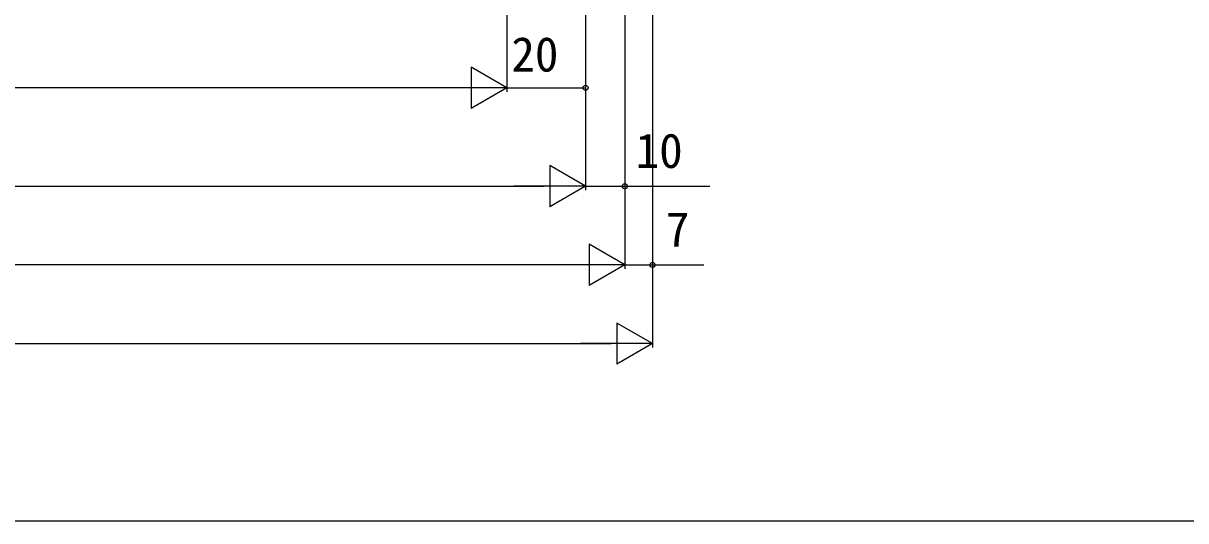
# Model space of a CAD drawing. Units: millimetres, scale not verified. Extents: x -525 to 525, y -783 to 778.
# Drawn here: x 79.2 to 374.5, y -782.8 to -656.4 of the extents above; entities that cross this region are included whole.
import ezdxf
from ezdxf.enums import TextEntityAlignment as Align

# ---------------------------------------------------------------- set-up
doc = ezdxf.new("R2010")
doc.units = ezdxf.units.MM
doc.header["$LTSCALE"] = 4
doc.layers.add('0-6_YKK_D', color=6, linetype='Continuous')
doc.layers.add('0-7_YKK_ZWAK', color=7, linetype='Continuous')
doc.styles.add('ＭＳ ゴシック', font='')
doc.styles.get('ＭＳ ゴシック').set_extended_font_data('MS Gothic')

msp = doc.modelspace()

# ---------------------------------------------------------------- linework, layer by layer
at = {"layer": '0-6_YKK_D'}
for p, q in [((202.007, -536.002), (202.007, -673.8)), ((202.007, -536.002), (202.007, -673.8)), ((222.007, -542.802), (222.007, -698.8)), ((222.007, -542.802), (222.007, -673.8)), ((222.007, -542.802), (222.007, -698.8)), ((232.007, -547.302), (232.007, -718.8)), ((232.007, -547.302), (232.007, -718.8)), ((232.007, -547.302), (232.007, -698.8)), ((239.007, -547.302), (239.007, -738.8)), ((239.007, -547.302), (239.007, -718.8)), ((202.007, -672.8), (192.913, -667.55)), ((192.913, -667.55), (192.913, -678.05)), ((191.507, -672.8), (-253.493, -672.8)), ((202.007, -672.8), (183.82, -672.8)), ((202.007, -672.8), (192.913, -678.05)), ((202.007, -672.8), (222.007, -672.8)), ((222.007, -697.8), (212.913, -692.55)), ((212.913, -692.55), (212.913, -703.05)), ((-273.493, -697.8), (211.507, -697.8)), ((222.007, -697.8), (203.82, -697.8)), ((222.007, -697.8), (212.913, -703.05)), ((232.007, -717.8), (222.913, -712.55)), ((222.913, -712.55), (222.913, -723.05)), ((221.507, -717.8), (-283.493, -717.8)), ((232.007, -717.8), (213.82, -717.8)), ((232.007, -717.8), (222.913, -723.05)), ((239.007, -737.8), (229.913, -732.55)), ((229.913, -732.55), (229.913, -743.05)), ((-290.493, -737.8), (228.507, -737.8)), ((239.007, -737.8), (220.82, -737.8)), ((239.007, -737.8), (229.913, -743.05))]:
    msp.add_line(p, q, dxfattribs=at)
for points in [[(222.007, -697.8), (232.007, -697.8), (253.557, -697.8)], [(232.007, -717.8), (239.007, -717.8), (252.034, -717.8)]]:
    msp.add_lwpolyline(points, dxfattribs=at)
for centre in [(222.007, -672.8), (232.007, -697.8), (239.007, -717.8)]:
    msp.add_circle(centre, 0.637, dxfattribs=at)
at = {"layer": '0-7_YKK_ZWAK'}
msp.add_lwpolyline([(-525, -782.8), (525, -782.8), (525, 747.2)], dxfattribs=at)

# ---------------------------------------------------------------- texts
at = {"layer": '0-6_YKK_D', "style": 'ＭＳ ゴシック'}
for s, p in [('20', (203.143, -671.3)), ('10', (234.716, -695.8)), ('7', (242.397, -715.8))]:
    msp.add_text(s, height=8.798, dxfattribs=at).set_placement(p, align=Align.BOTTOM_LEFT)

doc.saveas('drawing.dxf')
